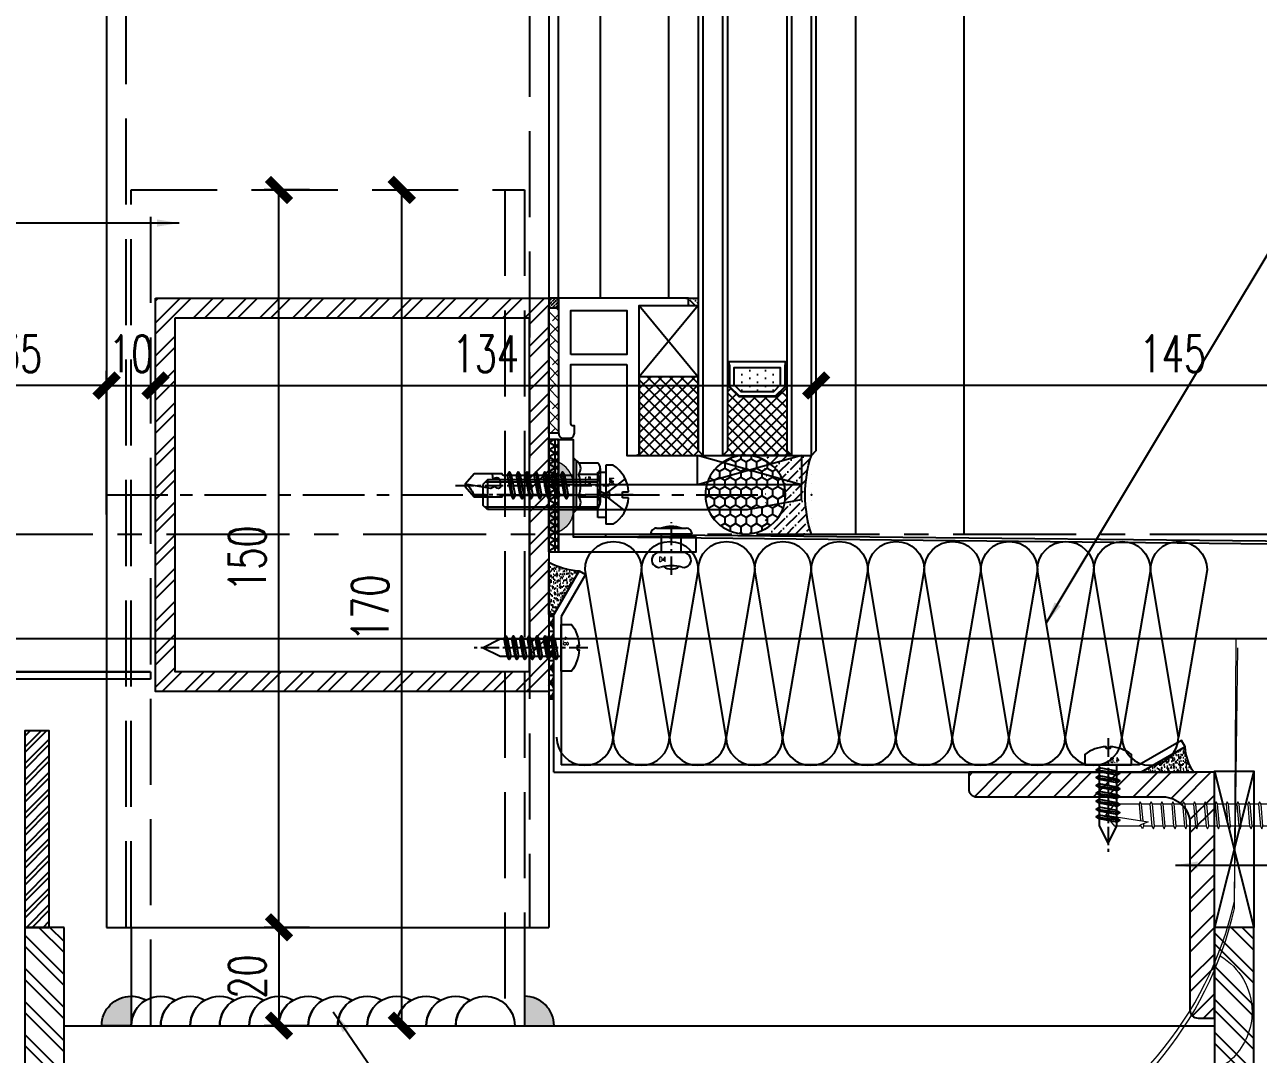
# Model space of a CAD drawing. Extents: x -160106 to 966792, y -663931 to 1550022.
# Drawn here: x -57397.5 to -57146.6, y -112735.3 to -112525.8 of the extents above; entities that cross this region are included whole.
import ezdxf
from ezdxf.enums import TextEntityAlignment as Align
from ezdxf.xclip import XClip

# ---------------------------------------------------------------- set-up
doc = ezdxf.new("R2010")
doc.units = 0
for name, pattern in [('AUSGEZOGEN', [0]), ('CENTER', [2, 1.25, -0.25, 0.25, -0.25]), ('ZN-CENTER', [2, 1.25, -0.25, 0.25, -0.25]), ('ZN-DASH', [0.35, 0.25, -0.1])]:
    doc.linetypes.add(name, pattern=pattern)
for name, color, linetype in [('!ZN1-填充-8', 8, 'Continuous'), ('!ZN3-不锈钢板幕墙-7', 7, 'Continuous'), ('!ZN3-玻璃幕墙-4', 4, 'Continuous'), ('!ZN4-辅助材料-1', 1, 'Continuous'), ('!ZN4-配件-11', 11, 'Continuous'), ('!ZN5-钢材投影-40', 40, 'Continuous'), ('!ZN5-钢材断面-2', 2, 'Continuous'), ('!ZN5-铝材投影-112', 112, 'Continuous'), ('!ZN5-铝材断面-6', 6, 'Continuous'), ('!ZN6-虚线-8', 8, 'ZN-DASH'), ('!ZN6-轴线-1', 1, 'ZN-CENTER'), ('11紧固件', 11, 'Continuous'), ('2钢材断面', 2, 'Continuous'), ('A_Hatch', 8, 'Continuous'), ('DIM', 173, 'Continuous'), ('Fill', 8, 'Continuous'), ('ZX', 240, 'CENTER'), ('型材截面颜色', 253, 'Continuous'), ('焊缝', 8, 'Continuous')]:
    doc.layers.add(name, color=color, linetype=linetype)
for name, color, linetype, lineweight in [('0_FLASHING', 6, 'Continuous', 25), ('0_SCREW RIVET', 4, 'Continuous', 15), ('0CABR-填充', 8, 'Continuous', 5), ('0CABR-密封材料、垫片', 195, 'Continuous', 9), ('0填充', 8, 'Continuous', 13)]:
    doc.layers.add(name, color=color, linetype=linetype, lineweight=lineweight)
doc.layers.add('0_INSULATION', color=252, linetype='Continuous', lineweight=9, transparency=0.2)
doc.styles.add('DHTEXT-1', font='ROMANS.shx', dxfattribs={"width": 0.7, "bigfont": 'CHINESE.shx'})
doc.styles.add('ZNDimTStyle', font='ROMANS.shx', dxfattribs={"width": 0.7, "bigfont": 'CHINESE.shx'})
doc.dimstyles.new('ZN3', dxfattribs={"dimscale": 3, "dimtxt": 2.5, "dimasz": 1.5, "dimexe": 1, "dimexo": 2, "dimgap": 0.9, "dimtad": 1, "dimdec": 0, "dimdsep": 46, "dimtxsty": 'DHTEXT-1', "dimblk": 'ARCHTICK', "dimcen": 2.5, "dimclrd": 173, "dimclre": 173, "dimclrt": 7, "dimazin": 2, "dimtfac": 1, "dimtix": 1, "dimtmove": 2, "dimatfit": 3, "dimfxl": 0, "dimarcsym": 0})
doc.dimstyles.new('ZN机械-3', dxfattribs={"dimscale": 3, "dimtxt": 2.5, "dimasz": 1.5, "dimexe": 1, "dimexo": 2, "dimgap": 0.9, "dimtad": 1, "dimdec": 0, "dimzin": 0, "dimdsep": 46, "dimtxsty": 'ZNDimTStyle', "dimcen": 2.5, "dimdle": 1, "dimclrd": 173, "dimclre": 173, "dimclrt": 7, "dimazin": 2, "dimtfac": 1, "dimtdec": 4, "dimtix": 1, "dimtmove": 2, "dimatfit": 3, "dimfxl": 0, "dimfrac": 2, "dimtolj": 1, "dimtzin": 0, "dimarcsym": 0})

# ---------------------------------------------------------------- blocks, each defined once
blk = doc.blocks.new('20250822090122')
at = {"layer": 'A_Hatch'}
h = blk.add_hatch(dxfattribs=at)
h.set_pattern_fill('ANSI32', color=256)
h.set_pattern_definition([(45, (-80, -40), (-3.3676, 3.3676), []), (45, (-77.755, -40), (-3.3676, 3.3676), [])])
h.paths.add_polyline_path([(0, 40), (-80, 40), (-80, -40), (0, -40)])
h.paths.add_polyline_path([(-4, 36), (-4, -36), (-76, -36), (-76, 36)], flags=16)
at = {"layer": '2钢材断面'}
for points in [[(-80, 40), (0, 40), (0, -40), (-80, -40)], [(-76, 36), (-4, 36), (-4, -36), (-76, -36)]]:
    blk.add_lwpolyline(points, close=True, dxfattribs=at)
blk = doc.blocks.new('*U1991')
at = {"ltscale": 10}
for p, q in [((-0.55, -5.12), (-0.55, 5.12)), ((-0.17, 5.48), (0, 4.84)), ((-5.45, -3.46), (-5.45, 3.46)), ((-1.02, 4.62), (-4.95, 4.62)), ((0, -4.84), (0, 4.84)), ((1.42, 2.73), (2.2, -2.73)), ((3.22, 2.73), (4, -2.73)), ((5.02, 2.73), (5.8, -2.73)), ((6.82, 2.73), (7.6, -2.73)), ((8.62, 2.73), (9.4, -2.73)), ((10.42, 2.73), (11.2, -2.73)), ((12.22, 2.73), (13, -2.73)), ((-1.02, 2.31), (-4.95, 2.31)), ((0, 2.08), (14.29, 2.08)), ((-1.02, -2.31), (-4.95, -2.31)), ((14.29, -2.09), (0, -2.09)), ((-1.02, -4.62), (-4.95, -4.62)), ((-0.17, -5.48), (0, -4.84))]:
    blk.add_line(p, q, dxfattribs=at)
at = {"color": 0, "linetype": 'ZN-CENTER', "ltscale": 3}
blk.add_line((24, 0), (-7.28, 0), dxfattribs=at)
at = {"ltscale": 10}
for points in [[(1.83, -2.09), (1.05, 2.08), (1.42, 2.73), (1.79, 2.08), (2.57, -2.09), (2.2, -2.73)], [(3.63, -2.09), (2.85, 2.08), (3.22, 2.73), (3.59, 2.08), (4.37, -2.09), (4, -2.73)], [(5.43, -2.09), (4.65, 2.08), (5.02, 2.73), (5.39, 2.08), (6.17, -2.09), (5.8, -2.73)], [(7.23, -2.09), (6.45, 2.08), (6.82, 2.73), (7.19, 2.08), (7.97, -2.09), (7.6, -2.73)], [(9.03, -2.09), (8.25, 2.08), (8.62, 2.73), (8.99, 2.08), (9.77, -2.09), (9.4, -2.73)], [(10.83, -2.09), (10.05, 2.08), (10.42, 2.73), (10.79, 2.08), (11.57, -2.09), (11.2, -2.73)], [(12.63, -2.09), (11.85, 2.08), (12.22, 2.73), (12.59, 2.08), (13.37, -2.09), (13, -2.73)]]:
    blk.add_lwpolyline(points, close=True, dxfattribs=at)
for points in [[(14.29, -2.09, -0.414214), (14.45, -2.24), (14.45, -2.32), (20.18, -2.32), (22, -0.26), (22, 0.26), (20.18, 2.32), (14.45, 2.32), (14.45, 2.24, -0.414214), (14.29, 2.08)], [(16.51, -2.32), (16.36, -1.2), (15.83, -1.52, -0.530462), (15.03, -1.17), (14.81, 0.1, -0.651316), (15.47, 0.54), (16, 0.21), (16.77, 0.66), (22, -0.26, -0.201226), (20.18, 2.32)]]:
    blk.add_lwpolyline(points, format="xyb", dxfattribs=at)
for centre, radius, start, end in [((7.48, -2.87), 11.32, 132.4922, 138.6064), ((-3.87, 3.46), 1.58, 133.1736, 226.8264), ((0.07, 3.46), 1.58, 133.1736, 226.8264), ((0.13, 0), 5.58, 155.5673, 204.4327), ((4.07, 0), 5.58, 155.5673, 204.4327), ((-3.87, -3.46), 1.58, 133.1736, 226.8264), ((0.07, -3.46), 1.58, 133.1736, 226.8264), ((7.48, 2.87), 11.32, 221.3936, 227.5078)]:
    blk.add_arc(centre, radius, start, end, dxfattribs=at)
at = {"layer": 'Defpoints', "color": 0, "ltscale": 10, "style": 'DHTEXT-1', "width": 0.7}
blk.add_text('5.5', height=1, rotation=90, dxfattribs=at).set_placement((-2.46, -0.93), align=Align.CENTER)
blk = doc.blocks.new('$紧固件$00000145')
at = {"layer": '0_SCREW RIVET'}
for p, q in [((-1.72, 9.4), (-1.72, 7.22)), ((2.78, 9.4), (2.78, 7.61)), ((-1.72, 6.71), (-1.72, 5.01)), ((2.78, 7.11), (2.78, 5.4)), ((-1.72, 4.51), (-1.72, 2.8)), ((2.78, 4.9), (2.78, 3.19)), ((2.78, 2.69), (2.78, 0.99)), ((-1.72, 2.3), (-1.72, 0.59)), ((-1.72, 0.09), (-1.72, -1.62)), ((2.78, 0.48), (2.78, -1.22)), ((-1.72, -2.12), (-1.72, -3.83)), ((2.78, -1.72), (2.78, -3.43)), ((-1.72, -4.33), (-1.72, -6.03)), ((2.78, -3.93), (2.78, -5.64)), ((-1.72, -6.54), (-1.72, -8.24)), ((2.78, -6.14), (2.78, -7.85)), ((-1.72, -8.74), (-1.72, -10.45)), ((2.78, -8.35), (2.78, -10.06)), ((-1.72, -10.95), (-1.72, -12.66)), ((2.78, -10.56), (2.78, -12.26)), ((-1.72, -13.16), (-1.72, -14.87)), ((2.78, -12.77), (2.78, -14.47)), ((2.78, -14.97), (2.78, -16.68)), ((-1.72, -15.37), (-1.72, -17.08)), ((2.78, -17.18), (2.78, -18.89)), ((-1.72, -17.58), (-1.72, -19.28)), ((-1.72, -19.79), (-1.72, -24.8)), ((2.78, -19.39), (2.78, -24.8)), ((-1.72, -24.8), (0.53, -26.6)), ((0.53, -26.6), (2.78, -24.8))]:
    blk.add_line(p, q, dxfattribs=at)
blk.add_lwpolyline([(-6.47, 12.14, -0.414214), (-2.47, 16.14), (3.53, 16.14, -0.414214), (7.53, 12.14), (7.53, 12.15), (7.53, 11.4), (-6.47, 11.4), (-6.47, 12.15)], format="xyb", close=True, dxfattribs=at)
for points in [[(-3.97, 11.4), (5.03, 11.4), (5.03, 9.4), (-3.97, 9.4)], [(-1.72, 6.71), (2.78, 7.11), (3.28, 7.4), (2.78, 7.61), (-1.72, 7.22), (-2.22, 6.92)], [(-1.72, 4.51), (2.78, 4.9), (3.28, 5.19), (2.78, 5.4), (-1.72, 5.01), (-2.22, 4.71)], [(-1.72, 2.3), (2.78, 2.69), (3.28, 2.99), (2.78, 3.19), (-1.72, 2.8), (-2.22, 2.5)], [(-1.72, 0.09), (2.78, 0.48), (3.28, 0.78), (2.78, 0.99), (-1.72, 0.59), (-2.22, 0.3)], [(-1.72, -2.12), (2.78, -1.72), (3.28, -1.43), (2.78, -1.22), (-1.72, -1.62), (-2.22, -1.91)], [(-1.72, -4.33), (2.78, -3.93), (3.28, -3.64), (2.78, -3.43), (-1.72, -3.83), (-2.22, -4.12)], [(-1.72, -6.54), (2.78, -6.14), (3.28, -5.85), (2.78, -5.64), (-1.72, -6.03), (-2.22, -6.33)], [(-1.72, -8.74), (2.78, -8.35), (3.28, -8.06), (2.78, -7.85), (-1.72, -8.24), (-2.22, -8.54)], [(-1.72, -10.95), (2.78, -10.56), (3.28, -10.26), (2.78, -10.06), (-1.72, -10.45), (-2.22, -10.75)], [(-1.72, -13.16), (2.78, -12.77), (3.28, -12.47), (2.78, -12.26), (-1.72, -12.66), (-2.22, -12.95)], [(-1.72, -15.37), (2.78, -14.97), (3.28, -14.68), (2.78, -14.47), (-1.72, -14.87), (-2.22, -15.16)], [(-1.72, -17.58), (2.78, -17.18), (3.28, -16.89), (2.78, -16.68), (-1.72, -17.08), (-2.22, -17.37)]]:
    blk.add_lwpolyline(points, close=True, dxfattribs=at)
for points in [[(1.71, -18.98), (-1.72, -19.28), (-2.22, -19.58), (-1.72, -19.79), (1.63, -19.49)], [(0.53, -26.6), (1.87, -17.97), (2.51, -19.41), (2.48, -19.44), (2.78, -19.9)], [(2.3, -18.93), (2.78, -18.89), (3.28, -19.1), (2.78, -19.39), (2.5, -19.42)]]:
    blk.add_lwpolyline(points, dxfattribs=at)
blk = doc.blocks.new('*U1984')
at = {"linetype": 'ByBlock', "lineweight": -2, "ltscale": 10}
for p, q in [((-1.2, -3), (-1.2, 3)), ((0, 4.2), (0, -4.2)), ((3.78, 2), (0, 2)), ((3.78, 2.5), (3.78, -2.5)), ((3.78, -2), (0, -2))]:
    blk.add_line(p, q, dxfattribs=at)
at = {"color": 0, "linetype": 'CENTER', "ltscale": 3}
blk.add_line((8.29, 0), (-2.45, 0), dxfattribs=at)
at = {"linetype": 'ByBlock', "lineweight": -2, "ltscale": 10}
for centre, radius, start, end in [((0, 3), 1.2, 90, 180), ((5.28, 2.5), 1.5, 348.448, 180), ((4.42, 0), 5.96, 160.395, 199.605), ((14.45, 0), 8, 164.3308, 195.6692), ((4.47, 0), 2.67, 323.2266, 36.7843), ((5.28, -2.5), 1.5, 180, 11.552), ((0, -3), 1.2, 180, 270)]:
    blk.add_arc(centre, radius, start, end, dxfattribs=at)
at = {"layer": 'Defpoints', "color": 0, "ltscale": 10, "style": 'DHTEXT-1', "width": 0.7}
blk.add_text('D4', height=1, rotation=90, dxfattribs=at).set_placement((5.65, -1.85), align=Align.CENTER)
blk = doc.blocks.new('*U2454')
at = {"layer": '0_INSULATION'}
blk.add_lwpolyline([(114802.18, -53909.33), (114802.18, -54345.27), (114752.18, -54345.27), (114752.18, -54147.49, -0.323318), (114775.68, -54112.49, 0.242761), (114797.68, -54086.41), (114798.06, -54026.96, 0.256774), (114775.68, -53998.09, -0.323318), (114752.18, -53963.09), (114752.18, -53909.33)], format="xyb", close=True, dxfattribs=at)
at = {"layer": '0_INSULATION', "extrusion": (0, 0, -1)}
for start_param, end_param in [(0.524657, 1.570796), (1.570796, 3.141593)]:
    blk.add_ellipse((114792.98, -54096.93), major_axis=(0, 6.56), ratio=0.988253, start_param=start_param, end_param=end_param, dxfattribs=at)
blk = doc.blocks.new('*U3024')
at = {"linetype": 'ByBlock', "ltscale": 10}
for p, q in [((-3.1, 6), (-1.6, 6)), ((-1.6, -6), (-1.6, 6)), ((-5.51, 3.26), (-1.6, 0.23)), ((-1.6, -4.62), (-1.6, 4.62)), ((-1.6, 4.62), (0, 4.62)), ((0, 4.62), (0, -4.62)), ((0, 3), (22.5, 3)), ((0, 2.55), (22.95, 2.55)), ((22.5, -3), (22.5, 3)), ((22.5, 3), (23.4, 2.1)), ((-6.2, 0.6), (-5, 0.6)), ((-5, 0.6), (-5, -0.6)), ((-2.36, 0.82), (-2.36, -0.82)), ((0, 0), (-1.6, 0.58)), ((23.4, -2.1), (23.4, 2.1)), ((-5, -0.6), (-6.2, -0.6)), ((-5.51, -3.26), (-1.6, -0.23)), ((0, -0.83), (-1.6, -0.25)), ((22.5, -3), (23.4, -2.1)), ((0, -4.62), (-1.6, -4.62)), ((0, -2.55), (22.95, -2.55)), ((0, -3), (22.5, -3)), ((-3.1, -6), (-1.6, -6))]:
    blk.add_line(p, q, dxfattribs=at)
at = {"color": 0, "linetype": 'ZN-CENTER', "ltscale": 3}
blk.add_line((-7.15, 0), (25.2, 0), dxfattribs=at)
at = {"linetype": 'ByBlock', "ltscale": 10}
for centre, start, end in [((0.63, 0.27), 123.0516, 177.2303), ((0.63, -0.27), 182.7697, 236.9484)]:
    blk.add_arc(centre, 6.84, start, end, dxfattribs=at)
at = {"layer": 'Defpoints', "color": 0, "ltscale": 10, "style": 'DHTEXT-1', "width": 0.7}
blk.add_text('M6', height=1, rotation=90, dxfattribs=at).set_placement((-2.25, -2.65), align=Align.CENTER)
blk = doc.blocks.new('16胶缝')
at = {"layer": '!ZN1-填充-8', "ltscale": 0.1}
h = blk.add_hatch(dxfattribs=at)
h.set_pattern_fill('HONEY', color=256, scale=10, style=0)
h.set_pattern_definition([(5e-15, (-19679.56, -11324.3713), (1.875, 1.08253175), [1.25, -2.5]), (120, (-19679.56, -11324.3713), (-1.874999996, 1.082531757), [1.25, -2.5]), (60, (-19679.56, -11324.3713), (4e-09, 2.165063507), [-2.5, 1.25])])
edge = h.paths.add_edge_path()
edge.add_ellipse((8, 13.4), major_axis=(0, -8.15), ratio=0.981746, start_angle=0, end_angle=360)
h = blk.add_hatch(dxfattribs=at)
h.set_pattern_fill('ANSI36', color=256, scale=10, style=0)
h.set_pattern_definition([(45, (-19679.5754, -11324.3713), (0.66291261, 2.43067956), [3.125, -0.625, 0, -0.625])])
edge = h.paths.add_edge_path()
edge.add_ellipse((8.02, 13.4), major_axis=(0.87, 8.1), ratio=0.981332, start_angle=124.6263, end_angle=247.3977, ccw=False)
edge.add_arc((0, 10.2), 1.2, 269.9716, 324.4867, ccw=False)
edge.add_line((0, 9), (0, 0))
edge.add_arc((8, -24.92), 26.17, 432.2032, 467.7968, ccw=False)
edge.add_line((16, 0), (16, 9))
edge.add_arc((16.01, 10.23), 1.23, 216.5906, 269.6986, ccw=False)
at = {"layer": '!ZN4-辅助材料-1', "color": 1, "ltscale": 0.1}
blk.add_arc((8, -24.92), 26.17, 72.2032, 107.7968, dxfattribs=at)
blk.add_ellipse((8, 13.4), major_axis=(0, -8.15), ratio=0.981746, dxfattribs=at)
blk.add_point((8, 0), dxfattribs=at)
blk = doc.blocks.new('胶缝断面')
at = {"color": 7, "ltscale": 0.1, "extrusion": (0, 0, -1), "zscale": -1, "rotation": 180}
blk.add_blockref('16胶缝', (8, 0), dxfattribs=at)
blk = doc.blocks.new('*U2367')
at = {"layer": '!ZN1-填充-8'}
h = blk.add_hatch(dxfattribs=at)
h.set_pattern_fill('ANSI37', color=256, scale=0.5, style=0)
h.set_pattern_definition([(45, (6, 0), (-1.12253, 1.12253), []), (135, (6, 0), (-1.12253, -1.12253), [])])
h.paths.add_polyline_path([(0, 5), (0, 19), (1, 18), (14, 18), (14, 17.75), (12, 15.75), (12, 8.25), (14, 6.25), (14, 6), (1, 6)])
for points in [[(18.75, 18), (14, 18), (14, 17.75), (18.75, 17.75)], [(18.75, 6.25), (14, 6.25), (14, 6), (18.75, 6)]]:
    blk.add_hatch(color=256, dxfattribs=at).paths.add_polyline_path(points)
h = blk.add_hatch(dxfattribs=at)
h.set_pattern_fill('DOTS', color=8, style=0)
h.set_pattern_definition([(0, (6, 0), (0.79375, 1.5875), [0, -1.5875])])
h.paths.add_polyline_path([(13, 15.34), (13, 8.66), (14.41, 7.25), (17.8, 7.25), (17.8, 16.75), (14.41, 16.75)])
for p, q in [((0, 23), (310.96, 23)), ((0, 19), (310.96, 19)), ((0, 5), (310.96, 5)), ((0, 1), (310.96, 1))]:
    blk.add_line(p, q, dxfattribs=at)
at = {"layer": '!ZN3-玻璃幕墙-4'}
for points in [[(310.96, 24), (1, 24), (0, 23), (0, 19), (1, 18), (310.96, 18)], [(310.96, 6), (1, 6), (0, 5), (0, 1), (1, 0), (310.96, 0)]]:
    blk.add_lwpolyline(points, dxfattribs=at)
at = {"layer": '!ZN4-辅助材料-1'}
for points in [[(0, 5), (0, 19), (1, 18), (14, 18), (14, 17.75), (12, 15.75), (12, 8.25), (12, 8.25), (14, 6.25), (14, 6), (1, 6), (0, 5)], [(12, 15.75), (12, 8.25), (14, 6.25), (19, 6.25), (19, 17.75), (14, 17.75)], [(18.75, 18), (14, 18), (14, 17.75), (18.75, 17.75)], [(13, 15.34), (13, 8.66), (14.41, 7.25), (17.8, 7.25), (17.8, 16.75), (14.41, 16.75)], [(18.75, 6.25), (14, 6.25), (14, 6), (18.75, 6)]]:
    blk.add_lwpolyline(points, close=True, dxfattribs=at)
blk.add_lwpolyline([(18.4, 17.75), (18.4, 17.65), (14.04, 17.65), (12.1, 15.71), (12.1, 8.29), (14.04, 6.35), (18.4, 6.35), (18.4, 6.25), (18.4, 6.35)], dxfattribs=at)
at = {"layer": 'Defpoints', "color": 250}
for p in [(0, 24), (0, 18), (0, 6), (12, 6), (0, 0)]:
    blk.add_point(p, dxfattribs=at)
blk = doc.blocks.new('20230625110549')
at = {"layer": '!ZN1-填充-8', "ltscale": 20}
h = blk.add_hatch(color=256, dxfattribs=at)
h.dxf.hatch_style = 1
h.paths.add_polyline_path([(0, 5), (0, 0), (5, 0, 0.414214)])
at = {"layer": '0CABR-填充', "ltscale": 20}
blk.add_line((0, 0), (0, 5), dxfattribs=at)
blk.add_arc((0, 0), 5, 0, 90, dxfattribs=at)
blk = doc.blocks.new('20250822103150', base_point=(-89262.55, -87415.13))
at = {"layer": '!ZN4-辅助材料-1'}
blk.add_lwpolyline([(-89131.15, -87413.13), (-89152.32, -87413.13), (-89152.32, -87407.13), (-89131.15, -87407.13), (-89131.15, -87413.13), (-89152.32, -87407.13), (-89131.15, -87407.13), (-89152.32, -87413.13)], dxfattribs=at)
at = {"layer": '!ZN5-钢材投影-40'}
blk.add_lwpolyline([(-89142.15, -87418.13), (-89131.15, -87416.13), (-89131.15, -87413.13), (-89182.55, -87413.13), (-89182.55, -87418.13), (-89142.15, -87418.13)], close=True, dxfattribs=at)
at = {"layer": '0CABR-填充', "ltscale": 20}
blk.add_blockref('20230625110549', (-89182.55, -87413.13), dxfattribs=at)
at = {"layer": '0CABR-填充', "ltscale": 20, "xscale": -1, "rotation": 180}
blk.add_blockref('20230625110549', (-89182.55, -87418.13), dxfattribs=at)
blk = doc.blocks.new('20240131155736')
at = {"layer": '!ZN1-填充-8'}
h = blk.add_hatch(dxfattribs=at)
h.set_pattern_fill('ANSI36', color=256, scale=0.5, angle=270, style=0)
h.set_pattern_definition([(315, (4155.5162, -11794.8225), (1.54348152, -0.420949506), [1.984375, -0.396875, 0, -0.396875])])
h.paths.add_polyline_path([(-0.75, 0.75), (-0.75, -0.75), (1.25, -0.75), (1.25, 0.75)])
at = {"layer": '!ZN4-辅助材料-1', "linetype": 'AUSGEZOGEN'}
blk.add_line((-1.25, 0.75), (1.25, 0.75), dxfattribs=at)
blk = doc.blocks.new('20240131160147')
at = {"layer": '!ZN5-铝材断面-6'}
blk.add_lwpolyline([(-3.36, 1.25), (-3.36, 19.75), (-0.86, 19.75), (-0.86, -10.75), (9.14, -10.75), (9.14, -12.25), (-17.26, -12.25), (-17.26, 15.25, -0.414214), (-16.26, 16.25), (-15.06, 16.25, -0.414214), (-14.06, 15.25), (-14.06, 13.75), (-14.26, 13.75, 0.414214), (-14.76, 13.25), (-14.76, 1.25)], format="xyb", close=True, dxfattribs=at)
blk.add_lwpolyline([(-14.76, -0.75), (-14.76, -9.75), (-3.36, -9.75), (-3.36, -0.75)], close=True, dxfattribs=at)
at = {"layer": '!ZN1-填充-8', "ltscale": 50, "xscale": -1, "rotation": 180}
blk.add_blockref('20240131155736', (9.89, -11.5), dxfattribs=at)
blk = doc.blocks.new('20250822102610', base_point=(-89164.55, -87453.63))
at = {"layer": '!ZN1-填充-8'}
h = blk.add_hatch(dxfattribs=at)
h.set_pattern_fill('ANSI37', color=256, style=0)
h.set_pattern_definition([(45, (0, 0), (-1.122532015, 1.122532015), []), (135, (0, 0), (-1.122532015, -1.122532015), [])])
edge = h.paths.add_edge_path()
edge.add_line((-89165.05, -87423.13), (-89151.55, -87423.13))
edge.add_line((-89151.55, -87423.13), (-89152.55, -87424.13))
edge.add_line((-89152.55, -87424.13), (-89152.55, -87439.13))
edge.add_line((-89152.55, -87439.13), (-89164.55, -87439.13))
edge.add_line((-89164.55, -87439.13), (-89164.55, -87423.63))
edge.add_arc((-89165.05, -87423.63), 0.5, 359.9997, 450)
at = {"layer": '!ZN1-填充-8', "ltscale": 100}
for p, q in [((-89164.55, -87453.63), (-89152.55, -87439.13)), ((-89152.55, -87453.63), (-89164.55, -87439.13))]:
    blk.add_line(p, q, dxfattribs=at)
at = {"layer": '!ZN4-辅助材料-1', "linetype": 'AUSGEZOGEN'}
blk.add_lwpolyline([(-89165.05, -87423.13), (-89151.55, -87423.13), (-89152.55, -87424.13), (-89152.55, -87439.13), (-89164.55, -87439.13), (-89164.55, -87423.63, 0.414215), (-89165.05, -87423.13), (-89165.05, -87423.13)], format="xyb", dxfattribs=at)
blk.add_lwpolyline([(-89152.55, -87439.13), (-89164.55, -87439.13), (-89164.55, -87442.13)], dxfattribs=at)
blk.add_lwpolyline([(-89164.55, -87439.13), (-89164.55, -87453.63), (-89152.55, -87453.63), (-89152.55, -87439.13)], close=True, dxfattribs=at)
blk = doc.blocks.new('20250822103338', base_point=(-89182.55, -87455.13))
at = {"layer": '0填充'}
h = blk.add_hatch(dxfattribs=at)
h.set_pattern_fill('ANSI38', color=256, angle=360, style=0)
h.set_pattern_definition([(45, (0, 0), (-1.122532015, 1.122532015), []), (135, (0, 0), (-3.367596045, 1.122532015), [3.96875, -2.38125])])
h.paths.add_polyline_path([(-89182.55, -87453.13), (-89180.55, -87453.13), (-89180.55, -87427.63), (-89182.55, -87427.63)])
at = {"layer": '型材截面颜色', "ltscale": 60}
h = blk.add_hatch(dxfattribs=at)
h.set_pattern_fill('ANSI36', color=256, scale=0.3, angle=90)
h.set_pattern_definition([(135, (0, 0), (-0.9260889125, 0.2525697034), [1.190625, -0.238125, 0, -0.238125])])
h.paths.add_polyline_path([(-89182.55, -87455.13), (-89182.55, -87453.13), (-89180.55, -87453.13), (-89180.55, -87455.13)])
at = {"layer": '!ZN4-辅助材料-1'}
for points in [[(-89180.55, -87427.63), (-89182.55, -87427.63), (-89182.55, -87453.13), (-89180.55, -87453.13)], [(-89182.55, -87455.13), (-89182.55, -87453.13), (-89180.55, -87453.13), (-89180.55, -87455.13)]]:
    blk.add_lwpolyline(points, close=True, dxfattribs=at)
at = {"layer": '0CABR-密封材料、垫片'}
blk.add_lwpolyline([(-89180.55, -87427.63), (-89182.55, -87427.63), (-89182.55, -87455.13), (-89180.55, -87455.13)], close=True, dxfattribs=at)
blk = doc.blocks.new('20250822103828')
at = {"layer": '!ZN4-辅助材料-1', "ltscale": 100}
for name, p in [('20250822102610', (18.4, 1.5)), ('20250822103338', (0, 0))]:
    blk.add_blockref(name, p, dxfattribs=at)
at = {"layer": '!ZN6-虚线-8', "ltscale": 50}
blk.add_blockref('20240131160147', (19.26, 12.25), dxfattribs=at)
blk = doc.blocks.new('20250910091815', base_point=(-74076.42, -110402.79))
at = {"layer": 'A_Hatch'}
h = blk.add_hatch(dxfattribs=at)
h.set_pattern_fill('ANSI32', color=256)
h.set_pattern_definition([(45, (0, 0), (-3.36759605, 3.36759605), []), (45, (2.245, 0), (-3.36759605, 3.36759605), [])])
h.paths.add_polyline_path([(-74326.42, -110327.79), (-74326.42, -110477.79), (-74318.42, -110477.79), (-74318.42, -110405.04), (-74084.42, -110405.04), (-74084.42, -110477.79), (-74076.42, -110477.79), (-74076.42, -110327.79), (-74084.42, -110327.79), (-74084.42, -110400.54), (-74318.42, -110400.54), (-74318.42, -110327.79)])
at = {"layer": '!ZN5-钢材投影-40', "ltscale": 0.3}
for p, q in [((-74326.42, -110477.79), (-74326.42, -110327.79)), ((-74326.42, -110327.79), (-74318.42, -110327.79)), ((-74318.42, -110327.79), (-74318.42, -110400.54)), ((-74084.42, -110400.54), (-74084.42, -110327.79)), ((-74084.42, -110327.79), (-74076.42, -110327.79)), ((-74076.42, -110327.79), (-74076.42, -110477.79)), ((-74318.42, -110400.54), (-74084.42, -110400.54)), ((-74084.42, -110405.04), (-74318.42, -110405.04)), ((-74318.42, -110405.04), (-74318.42, -110477.79)), ((-74084.42, -110477.79), (-74084.42, -110405.04)), ((-74318.42, -110477.79), (-74326.42, -110477.79)), ((-74076.42, -110477.79), (-74084.42, -110477.79))]:
    blk.add_line(p, q, dxfattribs=at)
blk = doc.blocks.new('20180403.16475379')
at = {"layer": '!ZN1-填充-8', "ltscale": 2}
blk.add_hatch(color=8, dxfattribs=at).paths.add_polyline_path([(0, -6), (0, 0), (6, 0, -0.414214)])
blk.add_lwpolyline([(0, 0), (0, -6, 0.414214), (6, 0)], format="xyb", dxfattribs=at)
blk = doc.blocks.new('20250910130618')
at = {"layer": '!ZN5-钢材投影-40', "ltscale": 1000}
for p, q in [((111, 0), (111, -20)), ((191, 0), (191, -20))]:
    blk.add_line(p, q, dxfattribs=at)
at = {"layer": '!ZN6-虚线-8', "color": 8, "linetype": 'ZN-DASH', "ltscale": 70}
for p, q in [((111, 0), (111, 150)), ((111, 150), (191, 150)), ((115, -20), (115, 150)), ((187, 150), (187, -20)), ((191, 150), (191, 0))]:
    blk.add_line(p, q, dxfattribs=at)
at = {"layer": '焊缝', "ltscale": 1000, "elevation": 0}
blk.add_lwpolyline([(111, -14, -0.13158), (114, -14.8, 0.267949), (111, -20, -0.57735), (120, -14.8, 0.267949), (117, -20, -0.57735), (126, -14.8, 0.267949), (123, -20, -0.57735), (132, -14.8, 0.267949), (129, -20, -0.57735), (138, -14.8, 0.267949), (135, -20, -0.57735), (144, -14.8, 0.267949), (141, -20, -0.57735), (150, -14.8, 0.267949), (147, -20, -0.57735), (156, -14.8, 0.267949), (153, -20, -0.57735), (162, -14.8, 0.267949), (159, -20, -0.57735), (168, -14.8, 0.267949), (165, -20, -0.57735), (174, -14.8, 0.267949), (171, -20, -0.57735), (180, -14.8, 0.267949), (177, -20, -1), (189, -20)], format="xyb", dxfattribs=at)
at = {"layer": '!ZN3-玻璃幕墙-4', "xscale": -1, "rotation": 270}
blk.add_blockref('20180403.16475379', (111, -20), dxfattribs=at)
at = {"layer": '!ZN3-玻璃幕墙-4', "rotation": 90}
blk.add_blockref('20180403.16475379', (191, -20), dxfattribs=at)
blk = doc.blocks.new('*U2283')
at = {"color": 0, "linetype": 'CENTER', "ltscale": 3}
blk.add_line((-5.42, 0), (17.71, 0), dxfattribs=at)
at = {"linetype": 'ByBlock', "ltscale": 10}
for p, q in [((0, 1.79), (12.38, 1.79)), ((0.98, 2.4), (1.66, -2.4)), ((2.58, 2.4), (3.26, -2.4)), ((4.18, 2.4), (4.86, -2.4)), ((5.78, 2.4), (6.46, -2.4)), ((7.38, 2.4), (8.06, -2.4)), ((8.98, 2.4), (9.66, -2.4)), ((10.58, 2.4), (11.26, -2.4)), ((12.38, 1.79), (16, 0)), ((16, 0), (12.38, -1.79)), ((12.38, -1.79), (0, -1.79))]:
    blk.add_line(p, q, dxfattribs=at)
blk.add_lwpolyline([(-3.3, 0.4), (-3.69, 0.4, -0.147478), (-2.14, 4.75), (0, 4.75), (0, -4.75), (-2.14, -4.75, -0.147478), (-3.69, -0.4), (-3.3, -0.4)], format="xyb", close=True, dxfattribs=at)
for points in [[(1.3, -1.79), (0.63, 1.79), (0.98, 2.4), (1.33, 1.79), (2.01, -1.79), (1.66, -2.4)], [(2.9, -1.79), (2.23, 1.79), (2.58, 2.4), (2.93, 1.79), (3.61, -1.79), (3.26, -2.4)], [(4.5, -1.79), (3.83, 1.79), (4.18, 2.4), (4.53, 1.79), (5.21, -1.79), (4.86, -2.4)], [(6.1, -1.79), (5.43, 1.79), (5.78, 2.4), (6.13, 1.79), (6.81, -1.79), (6.46, -2.4)], [(7.7, -1.79), (7.03, 1.79), (7.38, 2.4), (7.73, 1.79), (8.41, -1.79), (8.06, -2.4)], [(9.3, -1.79), (8.63, 1.79), (8.98, 2.4), (9.33, 1.79), (10.01, -1.79), (9.66, -2.4)], [(10.9, -1.79), (10.23, 1.79), (10.58, 2.4), (10.93, 1.79), (11.61, -1.79), (11.26, -2.4)]]:
    blk.add_lwpolyline(points, close=True, dxfattribs=at)
at = {"layer": 'Defpoints', "color": 0, "ltscale": 10, "style": 'DHTEXT-1', "width": 0.7}
blk.add_text('4.8', height=1, rotation=90, dxfattribs=at).set_placement((-0.49, -1.36), align=Align.CENTER)
blk = doc.blocks.new('ZT_角钢(填充)_50X50X5')
at = {"layer": '!ZN1-填充-8'}
h = blk.add_hatch(dxfattribs=at)
h.set_pattern_fill('ANSI32', color=256, scale=0.6, style=0)
h.set_pattern_definition([(45, (-11702.1455, -65281.3866), (-4.04111525, 4.04111525), []), (45, (-11699.4514, -65281.3866), (-4.04111525, 4.04111525), [])])
h.paths.add_polyline_path([(50, 3.33, 0.414214), (48.33, 5), (10.5, 5, -0.414214), (5, 10.5), (5, 48.33, 0.414214), (3.33, 50), (0, 50), (0, 0), (50, 0)])
at = {"layer": '!ZN5-钢材断面-2'}
blk.add_lwpolyline([(0, 0), (0, 50), (3.33, 50, -0.414214), (5, 48.33), (5, 10.5, 0.414214), (10.5, 5), (48.33, 5, -0.414214), (50, 3.33), (50, 0), (0, 0)], format="xyb", dxfattribs=at)
blk = doc.blocks.new('*U2368')
at = {"layer": '!ZN5-钢材断面-2', "extrusion": (0, 0, -1), "zscale": -1, "rotation": 90}
blk.add_blockref('ZT_角钢(填充)_50X50X5', (0, 0), dxfattribs=at)
blk = doc.blocks.new('20250912092452')
at = {"layer": '!ZN1-填充-8'}
h = blk.add_hatch(dxfattribs=at)
h.set_pattern_fill('NET3', color=256, scale=0.4, angle=90, style=0)
h.set_pattern_definition([(90, (40514.4008, -8108.697), (-1.27, -1e-17), []), (150, (40514.4008, -8108.697), (-0.635, -1.099852263), []), (210, (40514.4008, -8108.697), (0.635, -1.099852263), [])])
h.paths.add_polyline_path([(517.31, 10869.21), (515.31, 10869.21), (515.31, 10846.4), (517.31, 10846.4)])
h = blk.add_hatch(dxfattribs=at)
h.set_pattern_fill('AR-SAND', color=256, scale=0.5, style=0)
h.set_pattern_definition([(37.5, (309.3115, 10666.0429), (-0.0314967, 0.9634119), [0, -0.76, 0, -0.85, 0, -0.8125]), (7.5, (309.3115, 10666.0429), (0.8848884, 1.411073), [0, -0.41, 0, -0.685, 0, -0.2625]), (327.5, (308.6965, 10666.0429), (1.557071, 0.0028295), [0, -0.25, 0, -0.9, 0, -1.175]), (317.5, (308.6965, 10666.0429), (1.503063, 0.438838), [0, -0.125, 0, -0.59, 0, -0.675])])
edge = h.paths.add_edge_path()
edge.add_arc((522.26, 10856.9), 14.38, 241.112, 266.8672)
edge.add_line((521.47, 10842.55), (516.31, 10833.61))
edge.add_line((516.31, 10833.61), (516.31, 10833.29))
edge.add_line((516.31, 10833.29), (515.31, 10833.29))
edge.add_line((515.31, 10833.29), (515.31, 10844.31))
at = {"layer": '!ZN1-填充-8', "ltscale": 0.1}
h = blk.add_hatch(dxfattribs=at)
h.set_pattern_fill('NET3', color=256, scale=3, style=0)
h.set_pattern_definition([(7e-15, (435.3116, 10643.3364), (0, 1.5), []), (60, (435.3116, 10643.3364), (-1.299038, 0.75), []), (120, (435.3116, 10643.3364), (-1.299038, -0.75), [])])
h.paths.add_polyline_path([(516.31, 10833.61), (515.31, 10833.61), (515.31, 10816.5), (516.31, 10816.5)])
at = {"layer": '!ZN1-填充-8'}
h = blk.add_hatch(dxfattribs=at)
h.set_pattern_fill('ANSI32', color=256, scale=0.5, style=0)
h.set_pattern_definition([(45, (-57334.3856, 157033.7494), (-1.683798023, 1.683798023), []), (45, (-57333.263, 157033.7494), (-1.683798023, 1.683798023), [])])
h.paths.add_polyline_path([(413.71, 10770), (408.71, 10770), (408.71, 10810), (413.71, 10810)])
h = blk.add_hatch(dxfattribs=at)
h.set_pattern_fill('AR-SAND', color=256, scale=0.5, angle=90, style=0)
h.set_pattern_definition([(127.5, (792.8032, 10634.5106), (-0.963412, -0.0314967), [0, -0.76, 0, -0.85, 0, -0.8125]), (97.5, (792.8032, 10634.5106), (-1.411073, 0.884888), [0, -0.41, 0, -0.685, 0, -0.2625]), (57.5, (792.8032, 10633.8956), (-0.0028295, 1.557071), [0, -0.25, 0, -0.9, 0, -1.175]), (47.5, (792.8032, 10633.8956), (-0.438838, 1.503063), [0, -0.125, 0, -0.59, 0, -0.675])])
edge = h.paths.add_edge_path()
edge.add_arc((651.9, 10806.29), 7.19, 176.6075, 221.2095, ccw=False)
edge.add_line((644.73, 10806.71), (635.79, 10801.55))
edge.add_line((635.79, 10801.55), (635.47, 10801.55))
edge.add_line((635.47, 10801.55), (638.01, 10801.55))
edge.add_line((638.01, 10801.55), (646.49, 10801.55))
at = {"layer": '!ZN3-不锈钢板幕墙-7', "ltscale": 4}
for p, q in [((516.31, 10833.61), (521.47, 10842.55)), ((521.47, 10842.55), (522.77, 10841.8)), ((522.77, 10841.8), (517.81, 10833.21)), ((516.31, 10801.55), (516.31, 10833.61)), ((517.81, 10833.21), (517.81, 10803.05))]:
    blk.add_line(p, q, dxfattribs=at)
blk.add_lwpolyline([(516.31, 10801.55), (635.79, 10801.55), (644.73, 10806.71), (643.98, 10808.01), (635.39, 10803.05), (517.81, 10803.05)], dxfattribs=at)
at = {"layer": '!ZN4-辅助材料-1', "ltscale": 5}
blk.add_lwpolyline([(517.31, 10869.21), (515.31, 10869.21), (515.31, 10846.4), (517.31, 10846.4)], close=True, dxfattribs=at)
at = {"layer": '!ZN4-辅助材料-1', "ltscale": 4}
for points in [[(521.47, 10842.55), (516.31, 10833.61), (515.31, 10833.61), (515.31, 10844.31, 0.112853), (521.47, 10842.55)], [(644.73, 10806.71), (635.79, 10801.55), (635.79, 10801.55), (646.49, 10801.55, -0.132594), (644.73, 10806.71)]]:
    blk.add_lwpolyline(points, format="xyb", dxfattribs=at)
blk.add_lwpolyline([(516.31, 10833.61), (515.31, 10833.61), (515.31, 10816.5), (516.31, 10816.5)], close=True, dxfattribs=at)
at = {"layer": '!ZN5-钢材投影-40', "ltscale": 0.3}
for p, q in [((425.37, 11176.96), (425.37, 10770)), ((515.31, 11176.96), (515.31, 10770)), ((425.37, 10770), (515.31, 10770)), ((416.71, 10750), (650.71, 10750))]:
    blk.add_line(p, q, dxfattribs=at)
at = {"layer": '!ZN5-钢材断面-2'}
blk.add_lwpolyline([(413.71, 10770), (413.71, 10810), (408.71, 10810), (408.71, 10770)], close=True, dxfattribs=at)
at = {"layer": '!ZN5-铝材投影-112'}
for p, q in [((517.31, 10898), (517.31, 11176.96)), ((525.81, 10898), (525.81, 11176.96)), ((539.71, 10898), (539.71, 11176.96)), ((577.71, 11176.96), (577.71, 10850)), ((599.71, 11176.96), (599.71, 10850))]:
    blk.add_line(p, q, dxfattribs=at)
blk.add_lwpolyline([(517.31, 10869.14), (517.31, 10846.4), (545.31, 10846.4), (545.31, 10849.4), (520.31, 10849.4), (520.31, 10869.14)], close=True, dxfattribs=at)
at = {"layer": '!ZN6-虚线-8', "color": 8, "linetype": 'ZN-DASH', "ltscale": 70}
for p, q in [((429.37, 10770), (429.37, 11176.96)), ((511.37, 11176.96), (511.37, 10770))]:
    blk.add_line(p, q, dxfattribs=at)
at = {"color": 6, "lineweight": 30, "elevation": 0}
blk.add_lwpolyline([(434.31, 10822), (390.2, 10822), (390.2, 10783.65), (391.2, 10783.65), (391.2, 10794.65)], dxfattribs=at)
at = {"layer": '0_FLASHING', "ltscale": 30}
for p, q in [((526.92, 10849.34), (526.92, 10849.94)), ((434.31, 10820.5), (392.71, 10820.5, 0)), ((434.31, 10822, 0), (434.31, 10820.5))]:
    blk.add_line(p, q, dxfattribs=at)
at = {"layer": '0_FLASHING'}
for points in [[(699.77, 10829.5), (699.77, 10808), (714.77, 10808), (714.77, 10848), (526.92, 10849.94)], [(700.37, 10829.5), (700.37, 10808.6), (714.17, 10808.6), (714.17, 10847.42), (526.92, 10849.34)]]:
    blk.add_lwpolyline(points, dxfattribs=at)
at = {"layer": '0_INSULATION'}
blk.add_lwpolyline([(663.77, 10826.87), (663.77, 10256.15), (563.77, 10256.15), (563.77, 10653.14, -0.323318), (610.77, 10723.14, 0.242761), (654.78, 10775.3), (655.43, 10826.87)], format="xyb", dxfattribs=at)
at = {"layer": '11紧固件', "ltscale": 1000}
blk.add_lwpolyline([(658.71, 10801.79), (658.71, 10770), (650.71, 10770), (650.71, 10801.79), (658.71, 10801.79), (650.71, 10770), (650.71, 10801.79), (658.71, 10770)], dxfattribs=at)
at = {"layer": 'Fill'}
blk.add_lwpolyline([(516.87, 10808.72, 1), (528.37, 10808.72), (522.69, 10842.75, -1), (534.19, 10842.75), (528.37, 10808.72, 1), (539.87, 10808.72), (534.19, 10842.75, -1), (545.69, 10842.75), (539.87, 10808.72, 1), (551.37, 10808.72), (545.69, 10842.75, -1), (557.19, 10842.75), (551.37, 10808.72, 1), (562.87, 10808.72), (557.19, 10842.75, -1), (568.69, 10842.75), (562.87, 10808.72, 1), (574.37, 10808.72), (568.69, 10842.75, -1), (580.19, 10842.75), (574.37, 10808.72, 1), (585.87, 10808.72), (580.19, 10842.75, -1), (591.69, 10842.75), (585.87, 10808.72, 1), (597.37, 10808.72), (591.69, 10842.75, -1), (603.19, 10842.75), (597.37, 10808.72, 1), (608.87, 10808.72), (603.19, 10842.75, -1), (614.69, 10842.75), (608.87, 10808.72, 1), (620.37, 10808.72), (614.69, 10842.75, -1), (626.19, 10842.75), (620.37, 10808.72, 1), (631.87, 10808.72), (626.19, 10842.75, -1), (637.69, 10842.75), (631.87, 10808.72, 1), (643.37, 10808.72), (637.69, 10842.75, -1), (649.19, 10842.75), (643.37, 10808.72)], format="xyb", dxfattribs=at)
at = {"layer": 'ZX', "ltscale": 10}
blk.add_line((425.31, 10858), (559.71, 10858), dxfattribs=at)
at = {"layer": '!ZN3-玻璃幕墙-4', "rotation": 90}
blk.add_blockref('*U2367', (569.71, 10866), dxfattribs=at)
at = {"layer": '!ZN4-辅助材料-1', "ltscale": 100, "xscale": -1, "rotation": 180}
blk.add_blockref('20250822103828', (515.31, 10898), dxfattribs=at)
at = {"layer": '!ZN4-辅助材料-1', "ltscale": 100}
blk.add_blockref('20250822103150', (435.31, 10858), dxfattribs=at)
at = {"layer": '!ZN4-辅助材料-1', "rotation": 270}
blk.add_blockref('胶缝断面', (568.71, 10858), dxfattribs=at)
at = {"layer": '!ZN4-配件-11', "color": 1}
for name, p, rotation in [('*U1991', (520.31, 10859.9), 180), ('*U3024', (525.31, 10858), 180), ('*U1984', (540.25, 10850), 270), ('*U2283', (517.81, 10826.88), 180)]:
    blk.add_blockref(name, p, dxfattribs=dict(at, rotation=rotation))
at = {"layer": '!ZN4-配件-11', "color": 1, "xscale": -1.000000000000003, "rotation": 90}
blk.add_blockref('*U2283', (629.06, 10803.05), dxfattribs=at)
at = {"layer": '!ZN4-配件-11', "rotation": 180}
blk.add_blockref('*U2368', (650.71, 10801.55), dxfattribs=at)
at = {"layer": '!ZN5-钢材投影-40', "ltscale": 1000}
blk.add_blockref('20250910130618', (319.37, 10770), dxfattribs=at)
at = {"layer": '!ZN5-铝材断面-6', "ltscale": 100}
blk.add_blockref('20250822090122', (515.31, 10858), dxfattribs=at)
ref = blk.add_blockref('*U2454', (-228940.58, 118946.69), dxfattribs=dict(xscale=2, yscale=2, zscale=2))
XClip(ref).set_block_clipping_path([(114615.5651122723, -54345.2688747206), (114890.5325357467, -54058.9863058605)])
at = {"rotation": 270}
blk.add_blockref('$紧固件$00000145', (655.17, 10793.34), dxfattribs=at)
at = {"layer": '焊缝', "ltscale": 1000, "xscale": -1, "rotation": 180}
blk.add_blockref('20250910091815', (658.71, 10695), dxfattribs=at)
blk = doc.blocks.new('_ArchTick')
at = {"color": 0, "linetype": 'ByBlock', "const_width": 0.4}
blk.add_lwpolyline([(-0.5, -0.5), (0.5, 0.5)], dxfattribs=at)
blk = doc.blocks.new('*D3043')
at = {"layer": 'Defpoints', "color": 0, "ltscale": 30, "transparency": 16777216}
for p in [(-57236.48, -112599.21), (-57236.48, -112612.43), (-57091.42, -112631.43)]:
    blk.add_point(p, dxfattribs=at)
at = {"layer": 'DIM', "color": 173, "linetype": 'ByBlock', "lineweight": -2, "ltscale": 30, "transparency": 16777216}
for p, q in [((-57236.48, -112606.43), (-57236.48, -112596.21)), ((-57091.42, -112625.43), (-57091.42, -112596.21)), ((-57091.42, -112599.21), (-57236.48, -112599.21))]:
    blk.add_line(p, q, dxfattribs=at)
at = {"layer": 'DIM', "color": 173, "lineweight": -2, "ltscale": 30, "transparency": 16777216, "xscale": 4.5, "yscale": 4.5, "zscale": 4.5, "rotation": 180}
blk.add_blockref('_ArchTick', (-57236.48, -112599.21), dxfattribs=at)
at = {"layer": 'DIM', "color": 173, "lineweight": -2, "ltscale": 30, "transparency": 16777216, "xscale": 4.5, "yscale": 4.5, "zscale": 4.5}
blk.add_blockref('_ArchTick', (-57091.42, -112599.21), dxfattribs=at)
at = {"layer": 'DIM', "color": 7, "ltscale": 30, "transparency": 16777216, "insert": (-57163.95, -112592.76), "char_height": 7.5, "attachment_point": 5, "style": 'DHTEXT-1'}
blk.add_mtext('145', dxfattribs=at)
blk = doc.blocks.new('*D3056')
at = {"layer": 'Defpoints', "color": 0, "ltscale": 30, "transparency": 16777216}
for p in [(-57370.88, -112599.21), (-57380.82, -112631.43), (-57370.88, -112631.43)]:
    blk.add_point(p, dxfattribs=at)
at = {"layer": 'DIM', "color": 173, "linetype": 'ByBlock', "lineweight": -2, "ltscale": 30, "transparency": 16777216}
for p, q in [((-57380.82, -112625.43), (-57380.82, -112596.21)), ((-57370.88, -112625.43), (-57370.88, -112596.21)), ((-57380.82, -112599.21), (-57385.32, -112599.21)), ((-57380.82, -112599.21), (-57370.88, -112599.21)), ((-57370.88, -112599.21), (-57366.38, -112599.21))]:
    blk.add_line(p, q, dxfattribs=at)
at = {"layer": 'DIM', "color": 173, "lineweight": -2, "ltscale": 30, "transparency": 16777216, "xscale": 4.5, "yscale": 4.5, "zscale": 4.5}
blk.add_blockref('_ArchTick', (-57380.82, -112599.21), dxfattribs=at)
at = {"layer": 'DIM', "color": 173, "lineweight": -2, "ltscale": 30, "transparency": 16777216, "xscale": 4.5, "yscale": 4.5, "zscale": 4.5, "rotation": 180}
blk.add_blockref('_ArchTick', (-57370.88, -112599.21), dxfattribs=at)
at = {"layer": 'DIM', "color": 7, "ltscale": 30, "transparency": 16777216, "insert": (-57375.85, -112592.76), "char_height": 7.5, "attachment_point": 5, "style": 'DHTEXT-1'}
blk.add_mtext('10', dxfattribs=at)
blk = doc.blocks.new('*D3057')
at = {"layer": 'Defpoints', "color": 0, "ltscale": 30, "transparency": 16777216}
for p in [(-57416, -112599.21), (-57416, -112631.43), (-57380.82, -112631.43)]:
    blk.add_point(p, dxfattribs=at)
at = {"layer": 'DIM', "color": 173, "linetype": 'ByBlock', "lineweight": -2, "ltscale": 30, "transparency": 16777216}
for p, q in [((-57416, -112625.43), (-57416, -112596.21)), ((-57380.82, -112625.43), (-57380.82, -112596.21)), ((-57380.82, -112599.21), (-57416, -112599.21))]:
    blk.add_line(p, q, dxfattribs=at)
at = {"layer": 'DIM', "color": 173, "lineweight": -2, "ltscale": 30, "transparency": 16777216, "xscale": 4.5, "yscale": 4.5, "zscale": 4.5, "rotation": 180}
blk.add_blockref('_ArchTick', (-57416, -112599.21), dxfattribs=at)
at = {"layer": 'DIM', "color": 173, "lineweight": -2, "ltscale": 30, "transparency": 16777216, "xscale": 4.5, "yscale": 4.5, "zscale": 4.5}
blk.add_blockref('_ArchTick', (-57380.82, -112599.21), dxfattribs=at)
at = {"layer": 'DIM', "color": 7, "ltscale": 30, "transparency": 16777216, "insert": (-57398.41, -112592.76), "char_height": 7.5, "attachment_point": 5, "style": 'DHTEXT-1'}
blk.add_mtext('35', dxfattribs=at)
blk = doc.blocks.new('*D3058')
at = {"layer": 'Defpoints', "color": 0, "ltscale": 30, "transparency": 16777216}
for p in [(-57236.48, -112599.21), (-57236.48, -112612.43), (-57370.88, -112631.43)]:
    blk.add_point(p, dxfattribs=at)
at = {"layer": 'DIM', "color": 173, "linetype": 'ByBlock', "lineweight": -2, "ltscale": 30, "transparency": 16777216}
for p, q in [((-57370.88, -112625.43), (-57370.88, -112596.21)), ((-57236.48, -112606.43), (-57236.48, -112596.21)), ((-57370.88, -112599.21), (-57236.48, -112599.21))]:
    blk.add_line(p, q, dxfattribs=at)
at = {"layer": 'DIM', "color": 173, "lineweight": -2, "ltscale": 30, "transparency": 16777216, "xscale": 4.5, "yscale": 4.5, "zscale": 4.5, "rotation": 180}
blk.add_blockref('_ArchTick', (-57370.88, -112599.21), dxfattribs=at)
at = {"layer": 'DIM', "color": 173, "lineweight": -2, "ltscale": 30, "transparency": 16777216, "xscale": 4.5, "yscale": 4.5, "zscale": 4.5}
blk.add_blockref('_ArchTick', (-57236.48, -112599.21), dxfattribs=at)
at = {"layer": 'DIM', "color": 7, "ltscale": 30, "transparency": 16777216, "insert": (-57303.68, -112592.76), "char_height": 7.5, "attachment_point": 5, "style": 'DHTEXT-1'}
blk.add_mtext('134', dxfattribs=at)
blk = doc.blocks.new('*D3060')
at = {"layer": 'Defpoints', "color": 0, "ltscale": 30, "transparency": 16777216}
for p in [(-57333.53, -112709.43), (-57345.76, -112729.43), (-57333.53, -112729.43)]:
    blk.add_point(p, dxfattribs=at)
at = {"layer": 'DIM', "color": 173, "linetype": 'ByBlock', "lineweight": -2, "ltscale": 30, "transparency": 16777216}
for p, q in [((-57339.53, -112709.43), (-57348.76, -112709.43)), ((-57345.76, -112709.43), (-57345.76, -112729.43)), ((-57339.53, -112729.43), (-57348.76, -112729.43))]:
    blk.add_line(p, q, dxfattribs=at)
at = {"layer": 'DIM', "color": 173, "lineweight": -2, "ltscale": 30, "transparency": 16777216, "xscale": 4.5, "yscale": 4.5, "zscale": 4.5}
for p, rotation in [((-57345.76, -112709.43), 90), ((-57345.76, -112729.43), 270)]:
    blk.add_blockref('_ArchTick', p, dxfattribs=dict(at, rotation=rotation))
at = {"layer": 'DIM', "color": 7, "ltscale": 30, "transparency": 16777216, "insert": (-57352.21, -112719.43), "char_height": 7.5, "attachment_point": 5, "rotation": 90, "style": 'DHTEXT-1'}
blk.add_mtext('20', dxfattribs=at)
blk = doc.blocks.new('*D3061')
at = {"layer": 'Defpoints', "color": 0, "ltscale": 30, "transparency": 16777216}
for p in [(-57345.76, -112559.43), (-57333.53, -112559.43), (-57333.53, -112709.43)]:
    blk.add_point(p, dxfattribs=at)
at = {"layer": 'DIM', "color": 173, "linetype": 'ByBlock', "lineweight": -2, "ltscale": 30, "transparency": 16777216}
for p, q in [((-57339.53, -112559.43), (-57348.76, -112559.43)), ((-57345.76, -112709.43), (-57345.76, -112559.43)), ((-57339.53, -112709.43), (-57348.76, -112709.43))]:
    blk.add_line(p, q, dxfattribs=at)
at = {"layer": 'DIM', "color": 173, "lineweight": -2, "ltscale": 30, "transparency": 16777216, "xscale": 4.5, "yscale": 4.5, "zscale": 4.5}
for p, rotation in [((-57345.76, -112559.43), 90), ((-57345.76, -112709.43), 270)]:
    blk.add_blockref('_ArchTick', p, dxfattribs=dict(at, rotation=rotation))
at = {"layer": 'DIM', "color": 7, "ltscale": 30, "transparency": 16777216, "insert": (-57352.21, -112634.43), "char_height": 7.5, "attachment_point": 5, "rotation": 90, "style": 'DHTEXT-1'}
blk.add_mtext('150', dxfattribs=at)
blk = doc.blocks.new('*D3062')
at = {"layer": 'Defpoints', "color": 0, "ltscale": 30, "transparency": 16777216}
for p in [(-57324, -112559.43), (-57320.77, -112559.43), (-57324, -112729.43)]:
    blk.add_point(p, dxfattribs=at)
at = {"layer": 'DIM', "color": 173, "linetype": 'ByBlock', "lineweight": -2, "ltscale": 30, "transparency": 16777216}
for p, q in [((-57320.77, -112729.43), (-57320.77, -112559.43)), ((-57318, -112559.43), (-57317.77, -112559.43)), ((-57318, -112729.43), (-57317.77, -112729.43))]:
    blk.add_line(p, q, dxfattribs=at)
at = {"layer": 'DIM', "color": 173, "lineweight": -2, "ltscale": 30, "transparency": 16777216, "xscale": 4.5, "yscale": 4.5, "zscale": 4.5}
for p, rotation in [((-57320.77, -112559.43), 90), ((-57320.77, -112729.43), 270)]:
    blk.add_blockref('_ArchTick', p, dxfattribs=dict(at, rotation=rotation))
at = {"layer": 'DIM', "color": 7, "ltscale": 30, "transparency": 16777216, "insert": (-57327.22, -112644.43), "char_height": 7.5, "attachment_point": 5, "rotation": 90, "style": 'DHTEXT-1'}
blk.add_mtext('170', dxfattribs=at)

msp = doc.modelspace()

# ---------------------------------------------------------------- block references
at = {"ltscale": 40}
ref = msp.add_blockref('20250912092452', (-57806.19, -123479.43), dxfattribs=at)
XClip(ref).set_block_clipping_path([(231.8707667902, 10467.8257115188), (762.940642266, 11304.7486900939)])

# ---------------------------------------------------------------- next in the draw order: linework, layer by layer
at = {"layer": '!ZN6-轴线-1', "linetype": 'ZN-CENTER', "ltscale": 20}
msp.add_line((-57888.62, -112629.43), (-56749.09, -112629.43), dxfattribs=at)

# ---------------------------------------------------------------- next in the draw order: dimensions: what is measured, and where the dimension line sits
at = {"layer": 'DIM', "ltscale": 30}
for base, p1, p2, picture, middle in [((-57345.76, -112559.43), (-57333.53, -112709.43), (-57333.53, -112559.43), '*D3061', (-57352.21, -112634.43)), ((-57320.77, -112559.43), (-57324, -112729.43), (-57324, -112559.43), '*D3062', (-57327.22, -112644.43)), ((-57345.76, -112729.43), (-57333.53, -112709.43), (-57333.53, -112729.43), '*D3060', (-57352.21, -112719.43))]:
    dim = msp.add_linear_dim(base=base, p1=p1, p2=p2, angle=90, dimstyle='ZN3', dxfattribs=at)
    dim.commit()
    dim.dimension.update_dxf_attribs({"geometry": picture, "text_midpoint": middle})
for base, p1, p2, picture, middle in [((-57416, -112599.21), (-57380.82, -112631.43), (-57416, -112631.43), '*D3057', (-57398.41, -112592.76)), ((-57370.88, -112599.21), (-57380.82, -112631.43), (-57370.88, -112631.43), '*D3056', (-57375.85, -112592.76)), ((-57236.48, -112599.21), (-57370.88, -112631.43), (-57236.48, -112612.43), '*D3058', (-57303.68, -112592.76)), ((-57236.48, -112599.21), (-57091.42, -112631.43), (-57236.48, -112612.43), '*D3043', (-57163.95, -112592.76))]:
    dim = msp.add_linear_dim(base=base, p1=p1, p2=p2, dimstyle='ZN3', dxfattribs=at)
    dim.commit()
    dim.dimension.update_dxf_attribs({"geometry": picture, "text_midpoint": middle})

# ---------------------------------------------------------------- next in the draw order: leaders
at = {"layer": 'DIM'}
for points in [[(-57189.69, -112647.56), (-57119.97, -112531.33), (-57002.45, -112531.33)], [(-57366.08, -112566.17), (-57408.98, -112566.17), (-57451.87, -112566.17)], [(-57163.39, -112696.76), (-57074.47, -112696.76), (-57002.45, -112696.76)]]:
    msp.add_leader(points, dimstyle='ZN3', dxfattribs=at)
at = {"layer": 'DIM', "color": 7}
msp.add_leader([(-57334.72, -112726.61), (-57309.28, -112763.77)], dimstyle='ZN机械-3', override={"dimasz": 1.5}, dxfattribs=at)

doc.saveas('drawing.dxf')
